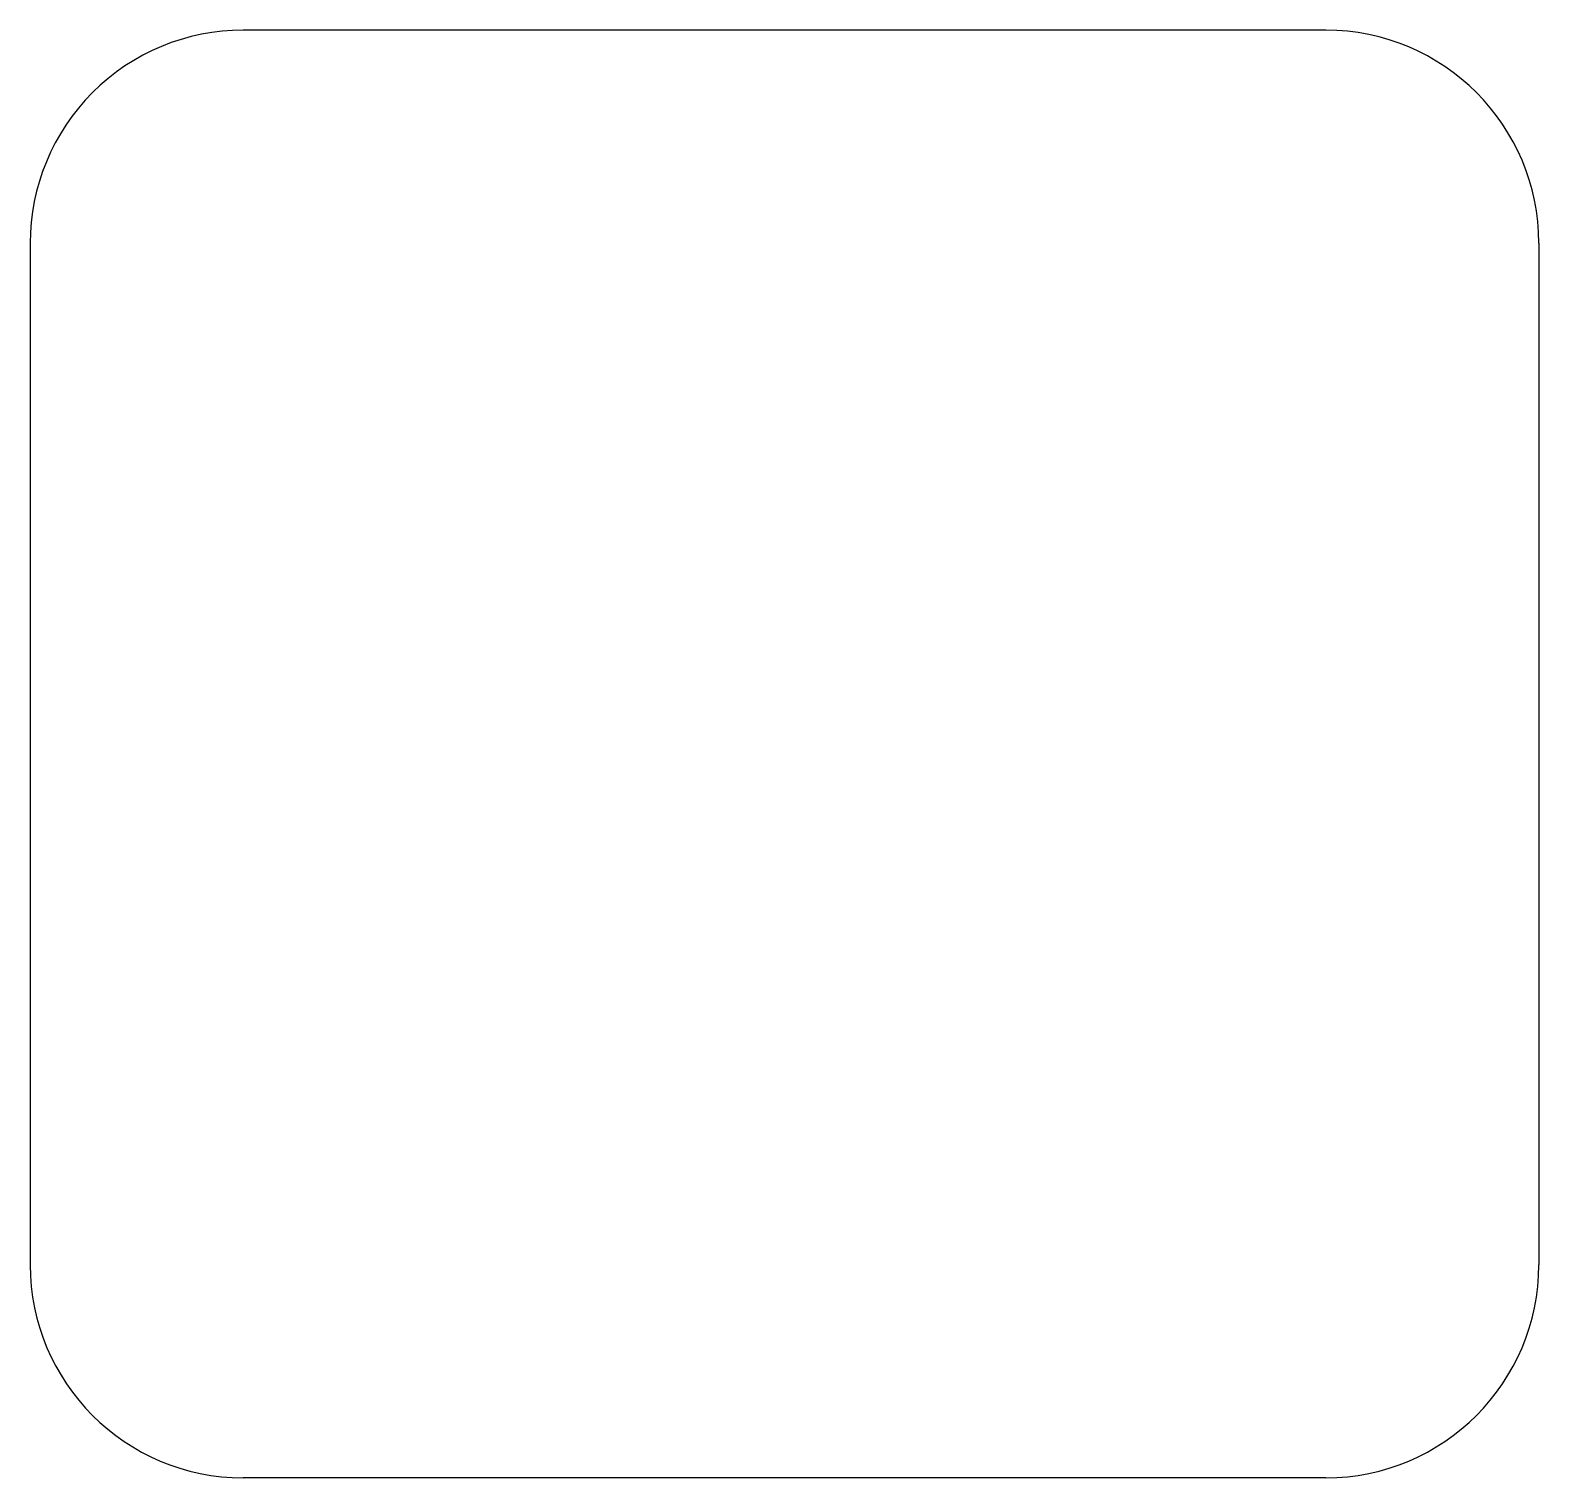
# Model space of a CAD drawing. Header units: millimetres. Extents: x -11 to 340, y -118 to 18.
# Drawn here: x 135.53 to 150.23, y -7.05 to 7.05 of the extents above; entities that cross this region are included whole.
import ezdxf

# ---------------------------------------------------------------- set-up
doc = ezdxf.new("R2010")
doc.units = ezdxf.units.MM
doc.header["$MEASUREMENT"] = 0
doc.layers.add('BLACK', color=7, linetype='CONTINUOUS')

msp = doc.modelspace()

# ---------------------------------------------------------------- linework, layer by layer
at = {"layer": 'BLACK', "linetype": 'Continuous'}
for p, q in [((137.600001, 7.049998), (137.600001, 7.05)), ((148.15, 7.05), (137.600001, 7.05)), ((135.525001, 4.975), (135.525001, -4.975)), ((150.225001, 4.975), (150.225001, -4.975)), ((148.150001, -7.05), (137.6, -7.05)), ((148.150001, -7.050001), (148.150001, -7.05))]:
    msp.add_line(p, q, dxfattribs=at)
at = {"layer": 'BLACK'}
for centre, radius, start, end in [((137.6, 4.975), 2.074999, 89.9999724, 180), ((148.15, 4.975), 2.075, 0, 90), ((137.6, -4.975), 2.075, 180, 270), ((148.15, -4.975), 2.075001, 270.0000276, 0)]:
    msp.add_arc(centre, radius, start, end, dxfattribs=at)

doc.saveas('drawing.dxf')
